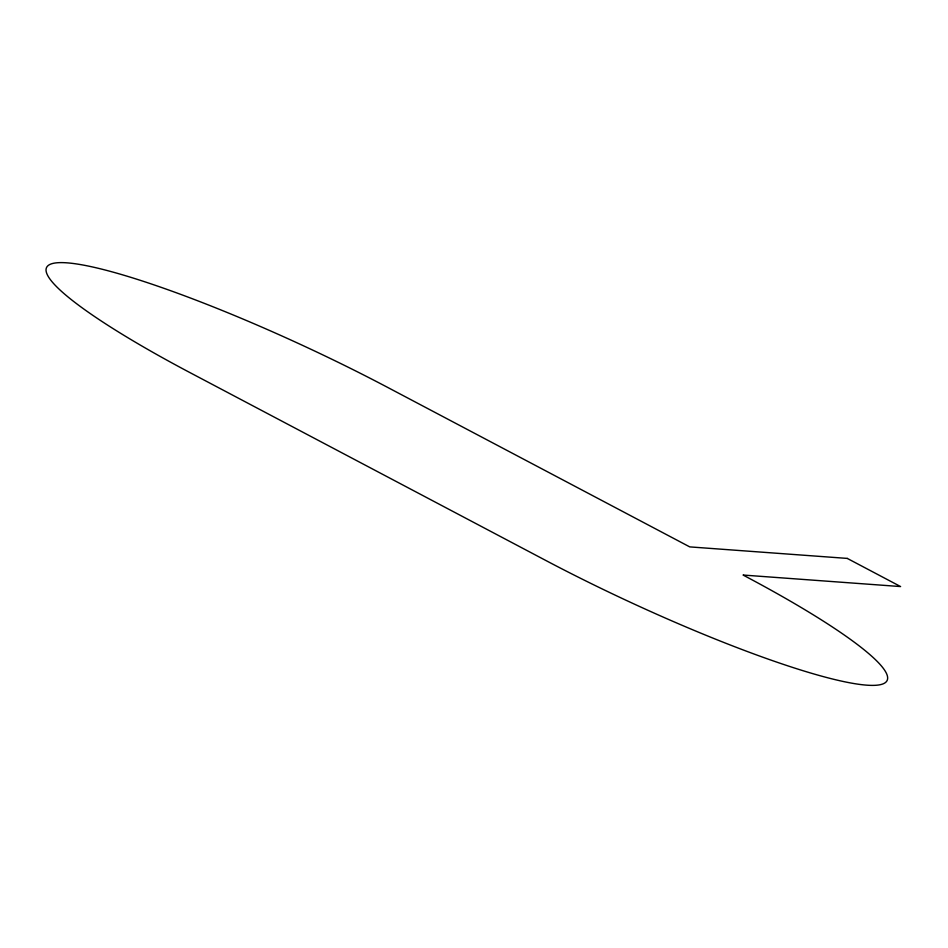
<?xml version="1.0" encoding="UTF-8"?>
<svg xmlns="http://www.w3.org/2000/svg" width="948" height="948" viewBox="0 0 948 948"><rect width="100%" height="100%" fill="white"/><g stroke="black" fill="none" stroke-linecap="round" stroke-linejoin="round"><path stroke-width="1.42" d="M847.263 558.408L689.741 546.889L387.531 387.341A267.395 37.221 24.9 0 0 66.858 262.833A267.395 37.221 24.9 0 0 190.619 372.955L546.167 560.659A267.395 37.221 24.9 0 0 866.827 685.167A267.395 37.221 24.9 0 0 743.066 575.045L900.6 586.563L847.263 558.408"/></g></svg>
